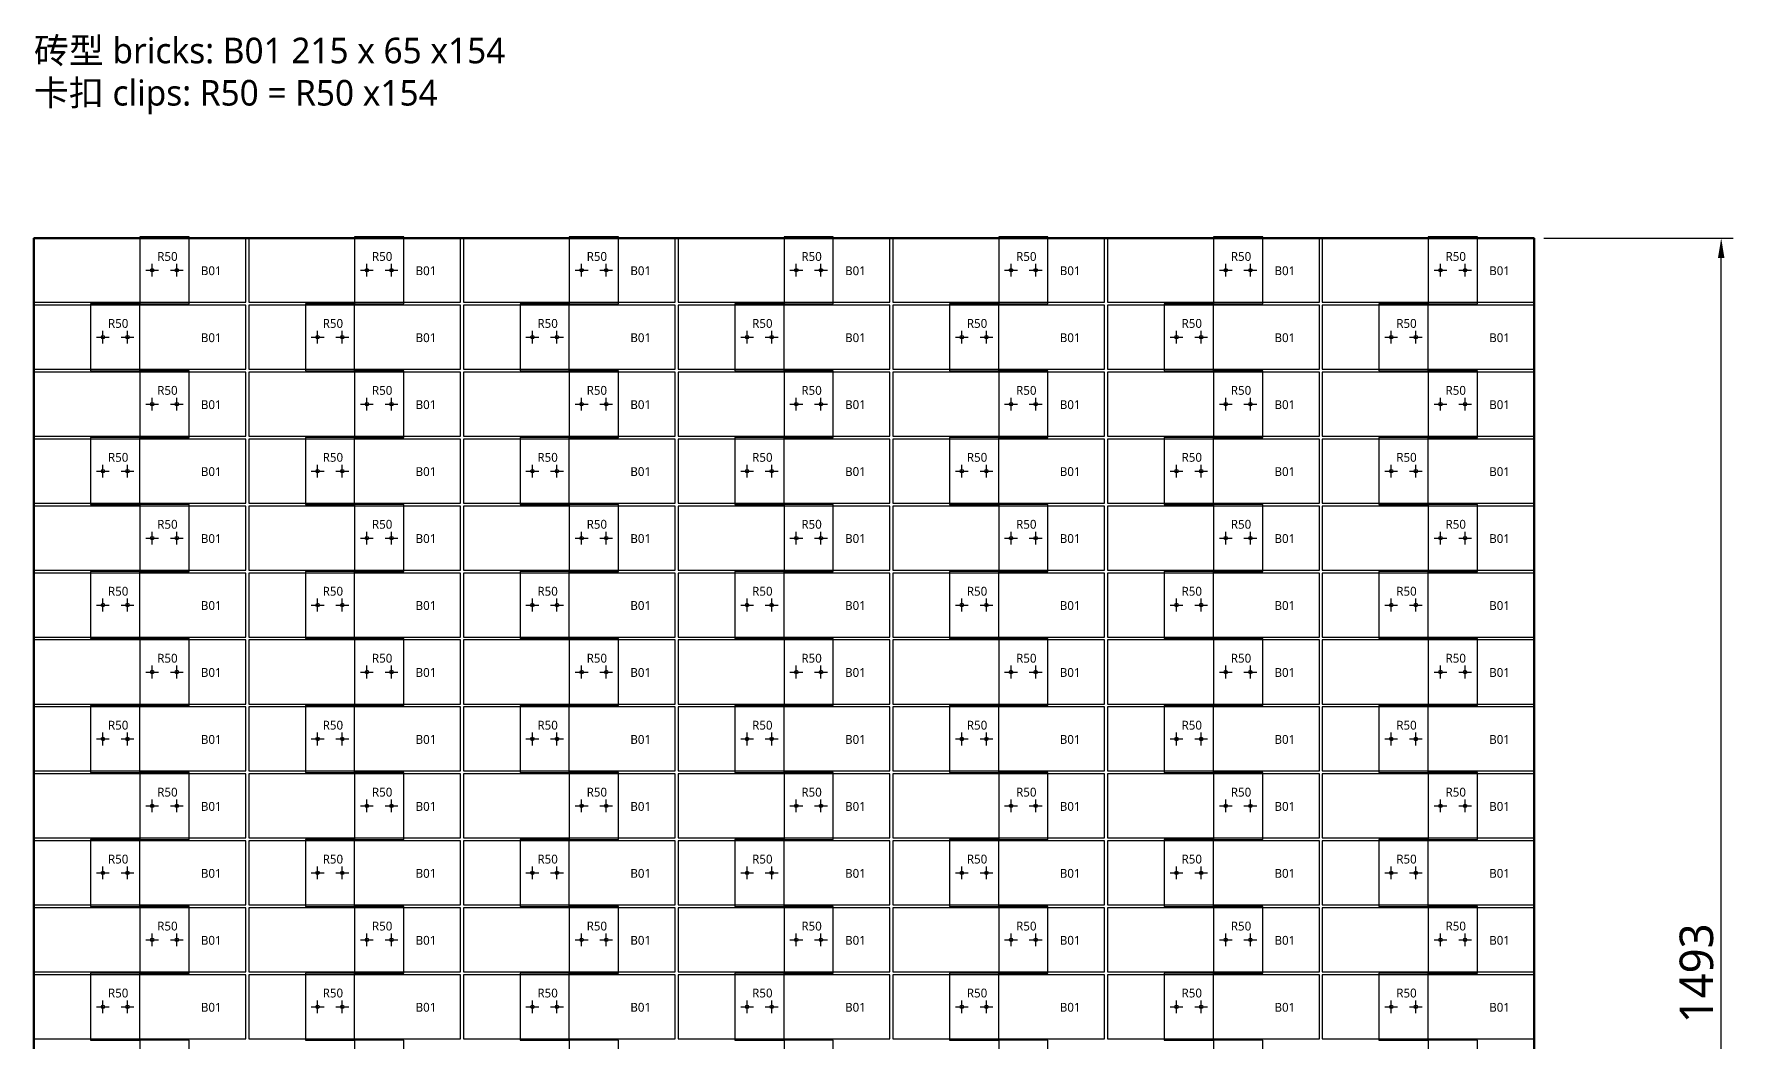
# Model space of a CAD drawing. Header units: millimetres. Extents: x -190 to 7814, y -8114 to 208.
# Drawn here: x 5145 to 6870, y -7034 to -6012 of the extents above; entities that cross this region are included whole.
import ezdxf
from ezdxf.enums import TextEntityAlignment as Align

# ---------------------------------------------------------------- set-up
doc = ezdxf.new("R2010")
doc.units = ezdxf.units.MM
for name, color, linetype in [('BOARD', 7, 'Continuous'), ('DIM', 8, 'Continuous'), ('P9_CLIP_R50', 3, 'Continuous'), ('P9_HOLE', 1, 'Continuous'), ('P9_SLIP', 7, 'Continuous'), ('P9_TXT_B', 7, 'Continuous'), ('TITLE', 7, 'Continuous')]:
    doc.layers.add(name, color=color, linetype=linetype)
doc.styles.add('CN', font='msyh.ttc')
doc.dimstyles.new('MM', dxfattribs={"dimtxt": 34, "dimasz": 20, "dimexe": 12, "dimexo": 10, "dimgap": 8, "dimtad": 1, "dimdec": 1, "dimdsep": 46, "dimtxsty": 'CN', "dimcen": 2.5, "dimazin": 3, "dimtfac": 1, "dimtmove": 0, "dimatfit": 3})

msp = doc.modelspace()

# ---------------------------------------------------------------- linework, layer by layer
at = {"layer": 'BOARD', "lineweight": 50}
msp.add_lwpolyline([(5145, -7712), (6668, -7712), (6668, -6219), (5145, -6219)], close=True, dxfattribs=at)
at = {"layer": 'P9_CLIP_R50'}
for points in [[(5252.5, -6285.5), (5302.5, -6285.5), (5302.5, -6217.5), (5252.5, -6217.5)], [(5470.5, -6285.5), (5520.5, -6285.5), (5520.5, -6217.5), (5470.5, -6217.5)], [(5688.5, -6285.5), (5738.5, -6285.5), (5738.5, -6217.5), (5688.5, -6217.5)], [(5906.5, -6285.5), (5956.5, -6285.5), (5956.5, -6217.5), (5906.5, -6217.5)], [(6124.5, -6285.5), (6174.5, -6285.5), (6174.5, -6217.5), (6124.5, -6217.5)], [(6342.5, -6285.5), (6392.5, -6285.5), (6392.5, -6217.5), (6342.5, -6217.5)], [(6560.5, -6285.5), (6610.5, -6285.5), (6610.5, -6217.5), (6560.5, -6217.5)], [(5202.5, -6353.5), (5252.5, -6353.5), (5252.5, -6285.5), (5202.5, -6285.5)], [(5420.5, -6353.5), (5470.5, -6353.5), (5470.5, -6285.5), (5420.5, -6285.5)], [(5638.5, -6353.5), (5688.5, -6353.5), (5688.5, -6285.5), (5638.5, -6285.5)], [(5856.5, -6353.5), (5906.5, -6353.5), (5906.5, -6285.5), (5856.5, -6285.5)], [(6074.5, -6353.5), (6124.5, -6353.5), (6124.5, -6285.5), (6074.5, -6285.5)], [(6292.5, -6353.5), (6342.5, -6353.5), (6342.5, -6285.5), (6292.5, -6285.5)], [(6510.5, -6353.5), (6560.5, -6353.5), (6560.5, -6285.5), (6510.5, -6285.5)], [(5252.5, -6421.5), (5302.5, -6421.5), (5302.5, -6353.5), (5252.5, -6353.5)], [(5470.5, -6421.5), (5520.5, -6421.5), (5520.5, -6353.5), (5470.5, -6353.5)], [(5688.5, -6421.5), (5738.5, -6421.5), (5738.5, -6353.5), (5688.5, -6353.5)], [(5906.5, -6421.5), (5956.5, -6421.5), (5956.5, -6353.5), (5906.5, -6353.5)], [(6124.5, -6421.5), (6174.5, -6421.5), (6174.5, -6353.5), (6124.5, -6353.5)], [(6342.5, -6421.5), (6392.5, -6421.5), (6392.5, -6353.5), (6342.5, -6353.5)], [(6560.5, -6421.5), (6610.5, -6421.5), (6610.5, -6353.5), (6560.5, -6353.5)], [(5202.5, -6489.5), (5252.5, -6489.5), (5252.5, -6421.5), (5202.5, -6421.5)], [(5420.5, -6489.5), (5470.5, -6489.5), (5470.5, -6421.5), (5420.5, -6421.5)], [(5638.5, -6489.5), (5688.5, -6489.5), (5688.5, -6421.5), (5638.5, -6421.5)], [(5856.5, -6489.5), (5906.5, -6489.5), (5906.5, -6421.5), (5856.5, -6421.5)], [(6074.5, -6489.5), (6124.5, -6489.5), (6124.5, -6421.5), (6074.5, -6421.5)], [(6292.5, -6489.5), (6342.5, -6489.5), (6342.5, -6421.5), (6292.5, -6421.5)], [(6510.5, -6489.5), (6560.5, -6489.5), (6560.5, -6421.5), (6510.5, -6421.5)], [(5252.5, -6557.5), (5302.5, -6557.5), (5302.5, -6489.5), (5252.5, -6489.5)], [(5470.5, -6557.5), (5520.5, -6557.5), (5520.5, -6489.5), (5470.5, -6489.5)], [(5688.5, -6557.5), (5738.5, -6557.5), (5738.5, -6489.5), (5688.5, -6489.5)], [(5906.5, -6557.5), (5956.5, -6557.5), (5956.5, -6489.5), (5906.5, -6489.5)], [(6124.5, -6557.5), (6174.5, -6557.5), (6174.5, -6489.5), (6124.5, -6489.5)], [(6342.5, -6557.5), (6392.5, -6557.5), (6392.5, -6489.5), (6342.5, -6489.5)], [(6560.5, -6557.5), (6610.5, -6557.5), (6610.5, -6489.5), (6560.5, -6489.5)], [(5202.5, -6625.5), (5252.5, -6625.5), (5252.5, -6557.5), (5202.5, -6557.5)], [(5420.5, -6625.5), (5470.5, -6625.5), (5470.5, -6557.5), (5420.5, -6557.5)], [(5638.5, -6625.5), (5688.5, -6625.5), (5688.5, -6557.5), (5638.5, -6557.5)], [(5856.5, -6625.5), (5906.5, -6625.5), (5906.5, -6557.5), (5856.5, -6557.5)], [(6074.5, -6625.5), (6124.5, -6625.5), (6124.5, -6557.5), (6074.5, -6557.5)], [(6292.5, -6625.5), (6342.5, -6625.5), (6342.5, -6557.5), (6292.5, -6557.5)], [(6510.5, -6625.5), (6560.5, -6625.5), (6560.5, -6557.5), (6510.5, -6557.5)], [(5252.5, -6693.5), (5302.5, -6693.5), (5302.5, -6625.5), (5252.5, -6625.5)], [(5470.5, -6693.5), (5520.5, -6693.5), (5520.5, -6625.5), (5470.5, -6625.5)], [(5688.5, -6693.5), (5738.5, -6693.5), (5738.5, -6625.5), (5688.5, -6625.5)], [(5906.5, -6693.5), (5956.5, -6693.5), (5956.5, -6625.5), (5906.5, -6625.5)], [(6124.5, -6693.5), (6174.5, -6693.5), (6174.5, -6625.5), (6124.5, -6625.5)], [(6342.5, -6693.5), (6392.5, -6693.5), (6392.5, -6625.5), (6342.5, -6625.5)], [(6560.5, -6693.5), (6610.5, -6693.5), (6610.5, -6625.5), (6560.5, -6625.5)], [(5202.5, -6761.5), (5252.5, -6761.5), (5252.5, -6693.5), (5202.5, -6693.5)], [(5420.5, -6761.5), (5470.5, -6761.5), (5470.5, -6693.5), (5420.5, -6693.5)], [(5638.5, -6761.5), (5688.5, -6761.5), (5688.5, -6693.5), (5638.5, -6693.5)], [(5856.5, -6761.5), (5906.5, -6761.5), (5906.5, -6693.5), (5856.5, -6693.5)], [(6074.5, -6761.5), (6124.5, -6761.5), (6124.5, -6693.5), (6074.5, -6693.5)], [(6292.5, -6761.5), (6342.5, -6761.5), (6342.5, -6693.5), (6292.5, -6693.5)], [(6510.5, -6761.5), (6560.5, -6761.5), (6560.5, -6693.5), (6510.5, -6693.5)], [(5252.5, -6829.5), (5302.5, -6829.5), (5302.5, -6761.5), (5252.5, -6761.5)], [(5470.5, -6829.5), (5520.5, -6829.5), (5520.5, -6761.5), (5470.5, -6761.5)], [(5688.5, -6829.5), (5738.5, -6829.5), (5738.5, -6761.5), (5688.5, -6761.5)], [(5906.5, -6829.5), (5956.5, -6829.5), (5956.5, -6761.5), (5906.5, -6761.5)], [(6124.5, -6829.5), (6174.5, -6829.5), (6174.5, -6761.5), (6124.5, -6761.5)], [(6342.5, -6829.5), (6392.5, -6829.5), (6392.5, -6761.5), (6342.5, -6761.5)], [(6560.5, -6829.5), (6610.5, -6829.5), (6610.5, -6761.5), (6560.5, -6761.5)], [(5202.5, -6897.5), (5252.5, -6897.5), (5252.5, -6829.5), (5202.5, -6829.5)], [(5420.5, -6897.5), (5470.5, -6897.5), (5470.5, -6829.5), (5420.5, -6829.5)], [(5638.5, -6897.5), (5688.5, -6897.5), (5688.5, -6829.5), (5638.5, -6829.5)], [(5856.5, -6897.5), (5906.5, -6897.5), (5906.5, -6829.5), (5856.5, -6829.5)], [(6074.5, -6897.5), (6124.5, -6897.5), (6124.5, -6829.5), (6074.5, -6829.5)], [(6292.5, -6897.5), (6342.5, -6897.5), (6342.5, -6829.5), (6292.5, -6829.5)], [(6510.5, -6897.5), (6560.5, -6897.5), (6560.5, -6829.5), (6510.5, -6829.5)], [(5252.5, -6965.5), (5302.5, -6965.5), (5302.5, -6897.5), (5252.5, -6897.5)], [(5470.5, -6965.5), (5520.5, -6965.5), (5520.5, -6897.5), (5470.5, -6897.5)], [(5688.5, -6965.5), (5738.5, -6965.5), (5738.5, -6897.5), (5688.5, -6897.5)], [(5906.5, -6965.5), (5956.5, -6965.5), (5956.5, -6897.5), (5906.5, -6897.5)], [(6124.5, -6965.5), (6174.5, -6965.5), (6174.5, -6897.5), (6124.5, -6897.5)], [(6342.5, -6965.5), (6392.5, -6965.5), (6392.5, -6897.5), (6342.5, -6897.5)], [(6560.5, -6965.5), (6610.5, -6965.5), (6610.5, -6897.5), (6560.5, -6897.5)], [(5202.5, -7033.5), (5252.5, -7033.5), (5252.5, -6965.5), (5202.5, -6965.5)], [(5420.5, -7033.5), (5470.5, -7033.5), (5470.5, -6965.5), (5420.5, -6965.5)], [(5638.5, -7033.5), (5688.5, -7033.5), (5688.5, -6965.5), (5638.5, -6965.5)], [(5856.5, -7033.5), (5906.5, -7033.5), (5906.5, -6965.5), (5856.5, -6965.5)], [(6074.5, -7033.5), (6124.5, -7033.5), (6124.5, -6965.5), (6074.5, -6965.5)], [(6292.5, -7033.5), (6342.5, -7033.5), (6342.5, -6965.5), (6292.5, -6965.5)], [(6510.5, -7033.5), (6560.5, -7033.5), (6560.5, -6965.5), (6510.5, -6965.5)], [(5252.5, -7101.5), (5302.5, -7101.5), (5302.5, -7033.5), (5252.5, -7033.5)], [(5470.5, -7101.5), (5520.5, -7101.5), (5520.5, -7033.5), (5470.5, -7033.5)], [(5688.5, -7101.5), (5738.5, -7101.5), (5738.5, -7033.5), (5688.5, -7033.5)], [(5906.5, -7101.5), (5956.5, -7101.5), (5956.5, -7033.5), (5906.5, -7033.5)], [(6124.5, -7101.5), (6174.5, -7101.5), (6174.5, -7033.5), (6124.5, -7033.5)], [(6342.5, -7101.5), (6392.5, -7101.5), (6392.5, -7033.5), (6342.5, -7033.5)], [(6560.5, -7101.5), (6610.5, -7101.5), (6610.5, -7033.5), (6560.5, -7033.5)]]:
    msp.add_lwpolyline(points, close=True, dxfattribs=at)
at = {"layer": 'P9_HOLE'}
for p, q in [((5258.5, -6251.5), (5271.5, -6251.5)), ((5265, -6258), (5265, -6245)), ((5283.5, -6251.5), (5296.5, -6251.5)), ((5290, -6258), (5290, -6245)), ((5476.5, -6251.5), (5489.5, -6251.5)), ((5483, -6258), (5483, -6245)), ((5501.5, -6251.5), (5514.5, -6251.5)), ((5508, -6258), (5508, -6245)), ((5694.5, -6251.5), (5707.5, -6251.5)), ((5701, -6258), (5701, -6245)), ((5719.5, -6251.5), (5732.5, -6251.5)), ((5726, -6258), (5726, -6245)), ((5912.5, -6251.5), (5925.5, -6251.5)), ((5919, -6258), (5919, -6245)), ((5937.5, -6251.5), (5950.5, -6251.5)), ((5944, -6258), (5944, -6245)), ((6130.5, -6251.5), (6143.5, -6251.5)), ((6137, -6258), (6137, -6245)), ((6155.5, -6251.5), (6168.5, -6251.5)), ((6162, -6258), (6162, -6245)), ((6348.5, -6251.5), (6361.5, -6251.5)), ((6355, -6258), (6355, -6245)), ((6373.5, -6251.5), (6386.5, -6251.5)), ((6380, -6258), (6380, -6245)), ((6566.5, -6251.5), (6579.5, -6251.5)), ((6573, -6258), (6573, -6245)), ((6591.5, -6251.5), (6604.5, -6251.5)), ((6598, -6258), (6598, -6245)), ((5215, -6326), (5215, -6313)), ((5240, -6326), (5240, -6313)), ((5433, -6326), (5433, -6313)), ((5458, -6326), (5458, -6313)), ((5651, -6326), (5651, -6313)), ((5676, -6326), (5676, -6313)), ((5869, -6326), (5869, -6313)), ((5894, -6326), (5894, -6313)), ((6087, -6326), (6087, -6313)), ((6112, -6326), (6112, -6313)), ((6305, -6326), (6305, -6313)), ((6330, -6326), (6330, -6313)), ((6523, -6326), (6523, -6313)), ((6548, -6326), (6548, -6313)), ((5208.5, -6319.5), (5221.5, -6319.5)), ((5233.5, -6319.5), (5246.5, -6319.5)), ((5426.5, -6319.5), (5439.5, -6319.5)), ((5451.5, -6319.5), (5464.5, -6319.5)), ((5644.5, -6319.5), (5657.5, -6319.5)), ((5669.5, -6319.5), (5682.5, -6319.5)), ((5862.5, -6319.5), (5875.5, -6319.5)), ((5887.5, -6319.5), (5900.5, -6319.5)), ((6080.5, -6319.5), (6093.5, -6319.5)), ((6105.5, -6319.5), (6118.5, -6319.5)), ((6298.5, -6319.5), (6311.5, -6319.5)), ((6323.5, -6319.5), (6336.5, -6319.5)), ((6516.5, -6319.5), (6529.5, -6319.5)), ((6541.5, -6319.5), (6554.5, -6319.5)), ((5265, -6394), (5265, -6381)), ((5290, -6394), (5290, -6381)), ((5483, -6394), (5483, -6381)), ((5508, -6394), (5508, -6381)), ((5701, -6394), (5701, -6381)), ((5726, -6394), (5726, -6381)), ((5919, -6394), (5919, -6381)), ((5944, -6394), (5944, -6381)), ((6137, -6394), (6137, -6381)), ((6162, -6394), (6162, -6381)), ((6355, -6394), (6355, -6381)), ((6380, -6394), (6380, -6381)), ((6573, -6394), (6573, -6381)), ((6598, -6394), (6598, -6381)), ((5258.5, -6387.5), (5271.5, -6387.5)), ((5283.5, -6387.5), (5296.5, -6387.5)), ((5476.5, -6387.5), (5489.5, -6387.5)), ((5501.5, -6387.5), (5514.5, -6387.5)), ((5694.5, -6387.5), (5707.5, -6387.5)), ((5719.5, -6387.5), (5732.5, -6387.5)), ((5912.5, -6387.5), (5925.5, -6387.5)), ((5937.5, -6387.5), (5950.5, -6387.5)), ((6130.5, -6387.5), (6143.5, -6387.5)), ((6155.5, -6387.5), (6168.5, -6387.5)), ((6348.5, -6387.5), (6361.5, -6387.5)), ((6373.5, -6387.5), (6386.5, -6387.5)), ((6566.5, -6387.5), (6579.5, -6387.5)), ((6591.5, -6387.5), (6604.5, -6387.5)), ((5215, -6462), (5215, -6449)), ((5240, -6462), (5240, -6449)), ((5433, -6462), (5433, -6449)), ((5458, -6462), (5458, -6449)), ((5651, -6462), (5651, -6449)), ((5676, -6462), (5676, -6449)), ((5869, -6462), (5869, -6449)), ((5894, -6462), (5894, -6449)), ((6087, -6462), (6087, -6449)), ((6112, -6462), (6112, -6449)), ((6305, -6462), (6305, -6449)), ((6330, -6462), (6330, -6449)), ((6523, -6462), (6523, -6449)), ((6548, -6462), (6548, -6449)), ((5208.5, -6455.5), (5221.5, -6455.5)), ((5233.5, -6455.5), (5246.5, -6455.5)), ((5426.5, -6455.5), (5439.5, -6455.5)), ((5451.5, -6455.5), (5464.5, -6455.5)), ((5644.5, -6455.5), (5657.5, -6455.5)), ((5669.5, -6455.5), (5682.5, -6455.5)), ((5862.5, -6455.5), (5875.5, -6455.5)), ((5887.5, -6455.5), (5900.5, -6455.5)), ((6080.5, -6455.5), (6093.5, -6455.5)), ((6105.5, -6455.5), (6118.5, -6455.5)), ((6298.5, -6455.5), (6311.5, -6455.5)), ((6323.5, -6455.5), (6336.5, -6455.5)), ((6516.5, -6455.5), (6529.5, -6455.5)), ((6541.5, -6455.5), (6554.5, -6455.5)), ((5265, -6530), (5265, -6517)), ((5290, -6530), (5290, -6517)), ((5483, -6530), (5483, -6517)), ((5508, -6530), (5508, -6517)), ((5701, -6530), (5701, -6517)), ((5726, -6530), (5726, -6517)), ((5919, -6530), (5919, -6517)), ((5944, -6530), (5944, -6517)), ((6137, -6530), (6137, -6517)), ((6162, -6530), (6162, -6517)), ((6355, -6530), (6355, -6517)), ((6380, -6530), (6380, -6517)), ((6573, -6530), (6573, -6517)), ((6598, -6530), (6598, -6517)), ((5258.5, -6523.5), (5271.5, -6523.5)), ((5283.5, -6523.5), (5296.5, -6523.5)), ((5476.5, -6523.5), (5489.5, -6523.5)), ((5501.5, -6523.5), (5514.5, -6523.5)), ((5694.5, -6523.5), (5707.5, -6523.5)), ((5719.5, -6523.5), (5732.5, -6523.5)), ((5912.5, -6523.5), (5925.5, -6523.5)), ((5937.5, -6523.5), (5950.5, -6523.5)), ((6130.5, -6523.5), (6143.5, -6523.5)), ((6155.5, -6523.5), (6168.5, -6523.5)), ((6348.5, -6523.5), (6361.5, -6523.5)), ((6373.5, -6523.5), (6386.5, -6523.5)), ((6566.5, -6523.5), (6579.5, -6523.5)), ((6591.5, -6523.5), (6604.5, -6523.5)), ((5215, -6598), (5215, -6585)), ((5240, -6598), (5240, -6585)), ((5433, -6598), (5433, -6585)), ((5458, -6598), (5458, -6585)), ((5651, -6598), (5651, -6585)), ((5676, -6598), (5676, -6585)), ((5869, -6598), (5869, -6585)), ((5894, -6598), (5894, -6585)), ((6087, -6598), (6087, -6585)), ((6112, -6598), (6112, -6585)), ((6305, -6598), (6305, -6585)), ((6330, -6598), (6330, -6585)), ((6523, -6598), (6523, -6585)), ((6548, -6598), (6548, -6585)), ((5208.5, -6591.5), (5221.5, -6591.5)), ((5233.5, -6591.5), (5246.5, -6591.5)), ((5426.5, -6591.5), (5439.5, -6591.5)), ((5451.5, -6591.5), (5464.5, -6591.5)), ((5644.5, -6591.5), (5657.5, -6591.5)), ((5669.5, -6591.5), (5682.5, -6591.5)), ((5862.5, -6591.5), (5875.5, -6591.5)), ((5887.5, -6591.5), (5900.5, -6591.5)), ((6080.5, -6591.5), (6093.5, -6591.5)), ((6105.5, -6591.5), (6118.5, -6591.5)), ((6298.5, -6591.5), (6311.5, -6591.5)), ((6323.5, -6591.5), (6336.5, -6591.5)), ((6516.5, -6591.5), (6529.5, -6591.5)), ((6541.5, -6591.5), (6554.5, -6591.5)), ((5265, -6666), (5265, -6653)), ((5290, -6666), (5290, -6653)), ((5483, -6666), (5483, -6653)), ((5508, -6666), (5508, -6653)), ((5701, -6666), (5701, -6653)), ((5726, -6666), (5726, -6653)), ((5919, -6666), (5919, -6653)), ((5944, -6666), (5944, -6653)), ((6137, -6666), (6137, -6653)), ((6162, -6666), (6162, -6653)), ((6355, -6666), (6355, -6653)), ((6380, -6666), (6380, -6653)), ((6573, -6666), (6573, -6653)), ((6598, -6666), (6598, -6653)), ((5258.5, -6659.5), (5271.5, -6659.5)), ((5283.5, -6659.5), (5296.5, -6659.5)), ((5476.5, -6659.5), (5489.5, -6659.5)), ((5501.5, -6659.5), (5514.5, -6659.5)), ((5694.5, -6659.5), (5707.5, -6659.5)), ((5719.5, -6659.5), (5732.5, -6659.5)), ((5912.5, -6659.5), (5925.5, -6659.5)), ((5937.5, -6659.5), (5950.5, -6659.5)), ((6130.5, -6659.5), (6143.5, -6659.5)), ((6155.5, -6659.5), (6168.5, -6659.5)), ((6348.5, -6659.5), (6361.5, -6659.5)), ((6373.5, -6659.5), (6386.5, -6659.5)), ((6566.5, -6659.5), (6579.5, -6659.5)), ((6591.5, -6659.5), (6604.5, -6659.5)), ((5208.5, -6727.5), (5221.5, -6727.5)), ((5215, -6734), (5215, -6721)), ((5233.5, -6727.5), (5246.5, -6727.5)), ((5240, -6734), (5240, -6721)), ((5426.5, -6727.5), (5439.5, -6727.5)), ((5433, -6734), (5433, -6721)), ((5451.5, -6727.5), (5464.5, -6727.5)), ((5458, -6734), (5458, -6721)), ((5644.5, -6727.5), (5657.5, -6727.5)), ((5651, -6734), (5651, -6721)), ((5669.5, -6727.5), (5682.5, -6727.5)), ((5676, -6734), (5676, -6721)), ((5862.5, -6727.5), (5875.5, -6727.5)), ((5869, -6734), (5869, -6721)), ((5887.5, -6727.5), (5900.5, -6727.5)), ((5894, -6734), (5894, -6721)), ((6080.5, -6727.5), (6093.5, -6727.5)), ((6087, -6734), (6087, -6721)), ((6105.5, -6727.5), (6118.5, -6727.5)), ((6112, -6734), (6112, -6721)), ((6298.5, -6727.5), (6311.5, -6727.5)), ((6305, -6734), (6305, -6721)), ((6323.5, -6727.5), (6336.5, -6727.5)), ((6330, -6734), (6330, -6721)), ((6516.5, -6727.5), (6529.5, -6727.5)), ((6523, -6734), (6523, -6721)), ((6541.5, -6727.5), (6554.5, -6727.5)), ((6548, -6734), (6548, -6721)), ((5258.5, -6795.5), (5271.5, -6795.5)), ((5265, -6802), (5265, -6789)), ((5283.5, -6795.5), (5296.5, -6795.5)), ((5290, -6802), (5290, -6789)), ((5476.5, -6795.5), (5489.5, -6795.5)), ((5483, -6802), (5483, -6789)), ((5501.5, -6795.5), (5514.5, -6795.5)), ((5508, -6802), (5508, -6789)), ((5694.5, -6795.5), (5707.5, -6795.5)), ((5701, -6802), (5701, -6789)), ((5719.5, -6795.5), (5732.5, -6795.5)), ((5726, -6802), (5726, -6789)), ((5912.5, -6795.5), (5925.5, -6795.5)), ((5919, -6802), (5919, -6789)), ((5937.5, -6795.5), (5950.5, -6795.5)), ((5944, -6802), (5944, -6789)), ((6130.5, -6795.5), (6143.5, -6795.5)), ((6137, -6802), (6137, -6789)), ((6155.5, -6795.5), (6168.5, -6795.5)), ((6162, -6802), (6162, -6789)), ((6348.5, -6795.5), (6361.5, -6795.5)), ((6355, -6802), (6355, -6789)), ((6373.5, -6795.5), (6386.5, -6795.5)), ((6380, -6802), (6380, -6789)), ((6566.5, -6795.5), (6579.5, -6795.5)), ((6573, -6802), (6573, -6789)), ((6591.5, -6795.5), (6604.5, -6795.5)), ((6598, -6802), (6598, -6789)), ((5208.5, -6863.5), (5221.5, -6863.5)), ((5215, -6870), (5215, -6857)), ((5233.5, -6863.5), (5246.5, -6863.5)), ((5240, -6870), (5240, -6857)), ((5426.5, -6863.5), (5439.5, -6863.5)), ((5433, -6870), (5433, -6857)), ((5451.5, -6863.5), (5464.5, -6863.5)), ((5458, -6870), (5458, -6857)), ((5644.5, -6863.5), (5657.5, -6863.5)), ((5651, -6870), (5651, -6857)), ((5669.5, -6863.5), (5682.5, -6863.5)), ((5676, -6870), (5676, -6857)), ((5862.5, -6863.5), (5875.5, -6863.5)), ((5869, -6870), (5869, -6857)), ((5887.5, -6863.5), (5900.5, -6863.5)), ((5894, -6870), (5894, -6857)), ((6080.5, -6863.5), (6093.5, -6863.5)), ((6087, -6870), (6087, -6857)), ((6105.5, -6863.5), (6118.5, -6863.5)), ((6112, -6870), (6112, -6857)), ((6298.5, -6863.5), (6311.5, -6863.5)), ((6305, -6870), (6305, -6857)), ((6323.5, -6863.5), (6336.5, -6863.5)), ((6330, -6870), (6330, -6857)), ((6516.5, -6863.5), (6529.5, -6863.5)), ((6523, -6870), (6523, -6857)), ((6541.5, -6863.5), (6554.5, -6863.5)), ((6548, -6870), (6548, -6857)), ((5258.5, -6931.5), (5271.5, -6931.5)), ((5265, -6938), (5265, -6925)), ((5283.5, -6931.5), (5296.5, -6931.5)), ((5290, -6938), (5290, -6925)), ((5476.5, -6931.5), (5489.5, -6931.5)), ((5483, -6938), (5483, -6925)), ((5501.5, -6931.5), (5514.5, -6931.5)), ((5508, -6938), (5508, -6925)), ((5694.5, -6931.5), (5707.5, -6931.5)), ((5701, -6938), (5701, -6925)), ((5719.5, -6931.5), (5732.5, -6931.5)), ((5726, -6938), (5726, -6925)), ((5912.5, -6931.5), (5925.5, -6931.5)), ((5919, -6938), (5919, -6925)), ((5937.5, -6931.5), (5950.5, -6931.5)), ((5944, -6938), (5944, -6925)), ((6130.5, -6931.5), (6143.5, -6931.5)), ((6137, -6938), (6137, -6925)), ((6155.5, -6931.5), (6168.5, -6931.5)), ((6162, -6938), (6162, -6925)), ((6348.5, -6931.5), (6361.5, -6931.5)), ((6355, -6938), (6355, -6925)), ((6373.5, -6931.5), (6386.5, -6931.5)), ((6380, -6938), (6380, -6925)), ((6566.5, -6931.5), (6579.5, -6931.5)), ((6573, -6938), (6573, -6925)), ((6591.5, -6931.5), (6604.5, -6931.5)), ((6598, -6938), (6598, -6925)), ((5208.5, -6999.5), (5221.5, -6999.5)), ((5215, -7006), (5215, -6993)), ((5233.5, -6999.5), (5246.5, -6999.5)), ((5240, -7006), (5240, -6993)), ((5426.5, -6999.5), (5439.5, -6999.5)), ((5433, -7006), (5433, -6993)), ((5451.5, -6999.5), (5464.5, -6999.5)), ((5458, -7006), (5458, -6993)), ((5644.5, -6999.5), (5657.5, -6999.5)), ((5651, -7006), (5651, -6993)), ((5669.5, -6999.5), (5682.5, -6999.5)), ((5676, -7006), (5676, -6993)), ((5862.5, -6999.5), (5875.5, -6999.5)), ((5869, -7006), (5869, -6993)), ((5887.5, -6999.5), (5900.5, -6999.5)), ((5894, -7006), (5894, -6993)), ((6080.5, -6999.5), (6093.5, -6999.5)), ((6087, -7006), (6087, -6993)), ((6105.5, -6999.5), (6118.5, -6999.5)), ((6112, -7006), (6112, -6993)), ((6298.5, -6999.5), (6311.5, -6999.5)), ((6305, -7006), (6305, -6993)), ((6323.5, -6999.5), (6336.5, -6999.5)), ((6330, -7006), (6330, -6993)), ((6516.5, -6999.5), (6529.5, -6999.5)), ((6523, -7006), (6523, -6993)), ((6541.5, -6999.5), (6554.5, -6999.5)), ((6548, -7006), (6548, -6993))]:
    msp.add_line(p, q, dxfattribs=at)
for centre in [(5265, -6251.5), (5290, -6251.5), (5483, -6251.5), (5508, -6251.5), (5701, -6251.5), (5726, -6251.5), (5919, -6251.5), (5944, -6251.5), (6137, -6251.5), (6162, -6251.5), (6355, -6251.5), (6380, -6251.5), (6573, -6251.5), (6598, -6251.5), (5215, -6319.5), (5240, -6319.5), (5433, -6319.5), (5458, -6319.5), (5651, -6319.5), (5676, -6319.5), (5869, -6319.5), (5894, -6319.5), (6087, -6319.5), (6112, -6319.5), (6305, -6319.5), (6330, -6319.5), (6523, -6319.5), (6548, -6319.5), (5265, -6387.5), (5290, -6387.5), (5483, -6387.5), (5508, -6387.5), (5701, -6387.5), (5726, -6387.5), (5919, -6387.5), (5944, -6387.5), (6137, -6387.5), (6162, -6387.5), (6355, -6387.5), (6380, -6387.5), (6573, -6387.5), (6598, -6387.5), (5215, -6455.5), (5240, -6455.5), (5433, -6455.5), (5458, -6455.5), (5651, -6455.5), (5676, -6455.5), (5869, -6455.5), (5894, -6455.5), (6087, -6455.5), (6112, -6455.5), (6305, -6455.5), (6330, -6455.5), (6523, -6455.5), (6548, -6455.5), (5265, -6523.5), (5290, -6523.5), (5483, -6523.5), (5508, -6523.5), (5701, -6523.5), (5726, -6523.5), (5919, -6523.5), (5944, -6523.5), (6137, -6523.5), (6162, -6523.5), (6355, -6523.5), (6380, -6523.5), (6573, -6523.5), (6598, -6523.5), (5215, -6591.5), (5240, -6591.5), (5433, -6591.5), (5458, -6591.5), (5651, -6591.5), (5676, -6591.5), (5869, -6591.5), (5894, -6591.5), (6087, -6591.5), (6112, -6591.5), (6305, -6591.5), (6330, -6591.5), (6523, -6591.5), (6548, -6591.5), (5265, -6659.5), (5290, -6659.5), (5483, -6659.5), (5508, -6659.5), (5701, -6659.5), (5726, -6659.5), (5919, -6659.5), (5944, -6659.5), (6137, -6659.5), (6162, -6659.5), (6355, -6659.5), (6380, -6659.5), (6573, -6659.5), (6598, -6659.5), (5215, -6727.5), (5240, -6727.5), (5433, -6727.5), (5458, -6727.5), (5651, -6727.5), (5676, -6727.5), (5869, -6727.5), (5894, -6727.5), (6087, -6727.5), (6112, -6727.5), (6305, -6727.5), (6330, -6727.5), (6523, -6727.5), (6548, -6727.5), (5265, -6795.5), (5290, -6795.5), (5483, -6795.5), (5508, -6795.5), (5701, -6795.5), (5726, -6795.5), (5919, -6795.5), (5944, -6795.5), (6137, -6795.5), (6162, -6795.5), (6355, -6795.5), (6380, -6795.5), (6573, -6795.5), (6598, -6795.5), (5215, -6863.5), (5240, -6863.5), (5433, -6863.5), (5458, -6863.5), (5651, -6863.5), (5676, -6863.5), (5869, -6863.5), (5894, -6863.5), (6087, -6863.5), (6112, -6863.5), (6305, -6863.5), (6330, -6863.5), (6523, -6863.5), (6548, -6863.5), (5265, -6931.5), (5290, -6931.5), (5483, -6931.5), (5508, -6931.5), (5701, -6931.5), (5726, -6931.5), (5919, -6931.5), (5944, -6931.5), (6137, -6931.5), (6162, -6931.5), (6355, -6931.5), (6380, -6931.5), (6573, -6931.5), (6598, -6931.5), (5215, -6999.5), (5240, -6999.5), (5433, -6999.5), (5458, -6999.5), (5651, -6999.5), (5676, -6999.5), (5869, -6999.5), (5894, -6999.5), (6087, -6999.5), (6112, -6999.5), (6305, -6999.5), (6330, -6999.5), (6523, -6999.5), (6548, -6999.5)]:
    msp.add_circle(centre, 1.75, dxfattribs=at)
at = {"layer": 'P9_SLIP'}
for points in [[(5145, -6284), (5360, -6284), (5360, -6219), (5145, -6219)], [(5363, -6284), (5578, -6284), (5578, -6219), (5363, -6219)], [(5581, -6284), (5796, -6284), (5796, -6219), (5581, -6219)], [(5799, -6284), (6014, -6284), (6014, -6219), (5799, -6219)], [(6017, -6284), (6232, -6284), (6232, -6219), (6017, -6219)], [(6235, -6284), (6450, -6284), (6450, -6219), (6235, -6219)], [(6453, -6284), (6668, -6284), (6668, -6219), (6453, -6219)], [(5145, -6352), (5360, -6352), (5360, -6287), (5145, -6287)], [(5363, -6352), (5578, -6352), (5578, -6287), (5363, -6287)], [(5581, -6352), (5796, -6352), (5796, -6287), (5581, -6287)], [(5799, -6352), (6014, -6352), (6014, -6287), (5799, -6287)], [(6017, -6352), (6232, -6352), (6232, -6287), (6017, -6287)], [(6235, -6352), (6450, -6352), (6450, -6287), (6235, -6287)], [(6453, -6352), (6668, -6352), (6668, -6287), (6453, -6287)], [(5145, -6420), (5360, -6420), (5360, -6355), (5145, -6355)], [(5363, -6420), (5578, -6420), (5578, -6355), (5363, -6355)], [(5581, -6420), (5796, -6420), (5796, -6355), (5581, -6355)], [(5799, -6420), (6014, -6420), (6014, -6355), (5799, -6355)], [(6017, -6420), (6232, -6420), (6232, -6355), (6017, -6355)], [(6235, -6420), (6450, -6420), (6450, -6355), (6235, -6355)], [(6453, -6420), (6668, -6420), (6668, -6355), (6453, -6355)], [(5145, -6488), (5360, -6488), (5360, -6423), (5145, -6423)], [(5363, -6488), (5578, -6488), (5578, -6423), (5363, -6423)], [(5581, -6488), (5796, -6488), (5796, -6423), (5581, -6423)], [(5799, -6488), (6014, -6488), (6014, -6423), (5799, -6423)], [(6017, -6488), (6232, -6488), (6232, -6423), (6017, -6423)], [(6235, -6488), (6450, -6488), (6450, -6423), (6235, -6423)], [(6453, -6488), (6668, -6488), (6668, -6423), (6453, -6423)], [(5145, -6556), (5360, -6556), (5360, -6491), (5145, -6491)], [(5363, -6556), (5578, -6556), (5578, -6491), (5363, -6491)], [(5581, -6556), (5796, -6556), (5796, -6491), (5581, -6491)], [(5799, -6556), (6014, -6556), (6014, -6491), (5799, -6491)], [(6017, -6556), (6232, -6556), (6232, -6491), (6017, -6491)], [(6235, -6556), (6450, -6556), (6450, -6491), (6235, -6491)], [(6453, -6556), (6668, -6556), (6668, -6491), (6453, -6491)], [(5145, -6624), (5360, -6624), (5360, -6559), (5145, -6559)], [(5363, -6624), (5578, -6624), (5578, -6559), (5363, -6559)], [(5581, -6624), (5796, -6624), (5796, -6559), (5581, -6559)], [(5799, -6624), (6014, -6624), (6014, -6559), (5799, -6559)], [(6017, -6624), (6232, -6624), (6232, -6559), (6017, -6559)], [(6235, -6624), (6450, -6624), (6450, -6559), (6235, -6559)], [(6453, -6624), (6668, -6624), (6668, -6559), (6453, -6559)], [(5145, -6692), (5360, -6692), (5360, -6627), (5145, -6627)], [(5363, -6692), (5578, -6692), (5578, -6627), (5363, -6627)], [(5581, -6692), (5796, -6692), (5796, -6627), (5581, -6627)], [(5799, -6692), (6014, -6692), (6014, -6627), (5799, -6627)], [(6017, -6692), (6232, -6692), (6232, -6627), (6017, -6627)], [(6235, -6692), (6450, -6692), (6450, -6627), (6235, -6627)], [(6453, -6692), (6668, -6692), (6668, -6627), (6453, -6627)], [(5145, -6760), (5360, -6760), (5360, -6695), (5145, -6695)], [(5363, -6760), (5578, -6760), (5578, -6695), (5363, -6695)], [(5581, -6760), (5796, -6760), (5796, -6695), (5581, -6695)], [(5799, -6760), (6014, -6760), (6014, -6695), (5799, -6695)], [(6017, -6760), (6232, -6760), (6232, -6695), (6017, -6695)], [(6235, -6760), (6450, -6760), (6450, -6695), (6235, -6695)], [(6453, -6760), (6668, -6760), (6668, -6695), (6453, -6695)], [(5145, -6828), (5360, -6828), (5360, -6763), (5145, -6763)], [(5363, -6828), (5578, -6828), (5578, -6763), (5363, -6763)], [(5581, -6828), (5796, -6828), (5796, -6763), (5581, -6763)], [(5799, -6828), (6014, -6828), (6014, -6763), (5799, -6763)], [(6017, -6828), (6232, -6828), (6232, -6763), (6017, -6763)], [(6235, -6828), (6450, -6828), (6450, -6763), (6235, -6763)], [(6453, -6828), (6668, -6828), (6668, -6763), (6453, -6763)], [(5145, -6896), (5360, -6896), (5360, -6831), (5145, -6831)], [(5363, -6896), (5578, -6896), (5578, -6831), (5363, -6831)], [(5581, -6896), (5796, -6896), (5796, -6831), (5581, -6831)], [(5799, -6896), (6014, -6896), (6014, -6831), (5799, -6831)], [(6017, -6896), (6232, -6896), (6232, -6831), (6017, -6831)], [(6235, -6896), (6450, -6896), (6450, -6831), (6235, -6831)], [(6453, -6896), (6668, -6896), (6668, -6831), (6453, -6831)], [(5145, -6964), (5360, -6964), (5360, -6899), (5145, -6899)], [(5363, -6964), (5578, -6964), (5578, -6899), (5363, -6899)], [(5581, -6964), (5796, -6964), (5796, -6899), (5581, -6899)], [(5799, -6964), (6014, -6964), (6014, -6899), (5799, -6899)], [(6017, -6964), (6232, -6964), (6232, -6899), (6017, -6899)], [(6235, -6964), (6450, -6964), (6450, -6899), (6235, -6899)], [(6453, -6964), (6668, -6964), (6668, -6899), (6453, -6899)], [(5145, -7032), (5360, -7032), (5360, -6967), (5145, -6967)], [(5363, -7032), (5578, -7032), (5578, -6967), (5363, -6967)], [(5581, -7032), (5796, -7032), (5796, -6967), (5581, -6967)], [(5799, -7032), (6014, -7032), (6014, -6967), (5799, -6967)], [(6017, -7032), (6232, -7032), (6232, -6967), (6017, -6967)], [(6235, -7032), (6450, -7032), (6450, -6967), (6235, -6967)], [(6453, -7032), (6668, -7032), (6668, -6967), (6453, -6967)]]:
    msp.add_lwpolyline(points, close=True, dxfattribs=at)

# ---------------------------------------------------------------- texts
at = {"layer": 'P9_CLIP_R50', "style": 'CN'}
for p in [(5280.5, -6237.5), (5498.5, -6237.5), (5716.5, -6237.5), (5934.5, -6237.5), (6152.5, -6237.5), (6370.5, -6237.5), (6588.5, -6237.5), (5230.5, -6305.5), (5448.5, -6305.5), (5666.5, -6305.5), (5884.5, -6305.5), (6102.5, -6305.5), (6320.5, -6305.5), (6538.5, -6305.5), (5280.5, -6373.5), (5498.5, -6373.5), (5716.5, -6373.5), (5934.5, -6373.5), (6152.5, -6373.5), (6370.5, -6373.5), (6588.5, -6373.5), (5230.5, -6441.5), (5448.5, -6441.5), (5666.5, -6441.5), (5884.5, -6441.5), (6102.5, -6441.5), (6320.5, -6441.5), (6538.5, -6441.5), (5280.5, -6509.5), (5498.5, -6509.5), (5716.5, -6509.5), (5934.5, -6509.5), (6152.5, -6509.5), (6370.5, -6509.5), (6588.5, -6509.5), (5230.5, -6577.5), (5448.5, -6577.5), (5666.5, -6577.5), (5884.5, -6577.5), (6102.5, -6577.5), (6320.5, -6577.5), (6538.5, -6577.5), (5280.5, -6645.5), (5498.5, -6645.5), (5716.5, -6645.5), (5934.5, -6645.5), (6152.5, -6645.5), (6370.5, -6645.5), (6588.5, -6645.5), (5230.5, -6713.5), (5448.5, -6713.5), (5666.5, -6713.5), (5884.5, -6713.5), (6102.5, -6713.5), (6320.5, -6713.5), (6538.5, -6713.5), (5280.5, -6781.5), (5498.5, -6781.5), (5716.5, -6781.5), (5934.5, -6781.5), (6152.5, -6781.5), (6370.5, -6781.5), (6588.5, -6781.5), (5230.5, -6849.5), (5448.5, -6849.5), (5666.5, -6849.5), (5884.5, -6849.5), (6102.5, -6849.5), (6320.5, -6849.5), (6538.5, -6849.5), (5280.5, -6917.5), (5498.5, -6917.5), (5716.5, -6917.5), (5934.5, -6917.5), (6152.5, -6917.5), (6370.5, -6917.5), (6588.5, -6917.5), (5230.5, -6985.5), (5448.5, -6985.5), (5666.5, -6985.5), (5884.5, -6985.5), (6102.5, -6985.5), (6320.5, -6985.5), (6538.5, -6985.5)]:
    msp.add_text('R50', height=9, dxfattribs=at).set_placement(p, align=Align.MIDDLE_CENTER)
at = {"layer": 'P9_TXT_B', "style": 'CN'}
for p in [(5325, -6252), (5543, -6252), (5761, -6252), (5979, -6252), (6197, -6252), (6415, -6252), (6633, -6252), (5325, -6320), (5543, -6320), (5761, -6320), (5979, -6320), (6197, -6320), (6415, -6320), (6633, -6320), (5325, -6388), (5543, -6388), (5761, -6388), (5979, -6388), (6197, -6388), (6415, -6388), (6633, -6388), (5325, -6456), (5543, -6456), (5761, -6456), (5979, -6456), (6197, -6456), (6415, -6456), (6633, -6456), (5325, -6524), (5543, -6524), (5761, -6524), (5979, -6524), (6197, -6524), (6415, -6524), (6633, -6524), (5325, -6592), (5543, -6592), (5761, -6592), (5979, -6592), (6197, -6592), (6415, -6592), (6633, -6592), (5325, -6660), (5543, -6660), (5761, -6660), (5979, -6660), (6197, -6660), (6415, -6660), (6633, -6660), (5325, -6728), (5543, -6728), (5761, -6728), (5979, -6728), (6197, -6728), (6415, -6728), (6633, -6728), (5325, -6796), (5543, -6796), (5761, -6796), (5979, -6796), (6197, -6796), (6415, -6796), (6633, -6796), (5325, -6864), (5543, -6864), (5761, -6864), (5979, -6864), (6197, -6864), (6415, -6864), (6633, -6864), (5325, -6932), (5543, -6932), (5761, -6932), (5979, -6932), (6197, -6932), (6415, -6932), (6633, -6932), (5325, -7000), (5543, -7000), (5761, -7000), (5979, -7000), (6197, -7000), (6415, -7000), (6633, -7000)]:
    msp.add_text('B01', height=9, dxfattribs=at).set_placement(p, align=Align.MIDDLE_CENTER)
at = {"layer": 'TITLE', "style": 'CN'}
for s, p in [('砖型 bricks: B01 215 x 65 x154', (5145, -6049.16)), ('卡扣 clips: R50 = R50 x154', (5145, -6092.08))]:
    msp.add_text(s, height=26, dxfattribs=at).set_placement(p, align=Align.BOTTOM_LEFT)

# ---------------------------------------------------------------- dimensions: what is measured, and where the dimension line sits
at = {"layer": 'DIM'}
msp.add_linear_dim(base=(6858, -7712), p1=(6668, -7712), p2=(6668, -6219), angle=90, dimstyle='MM', dxfattribs=at).render()

doc.saveas('drawing.dxf')
